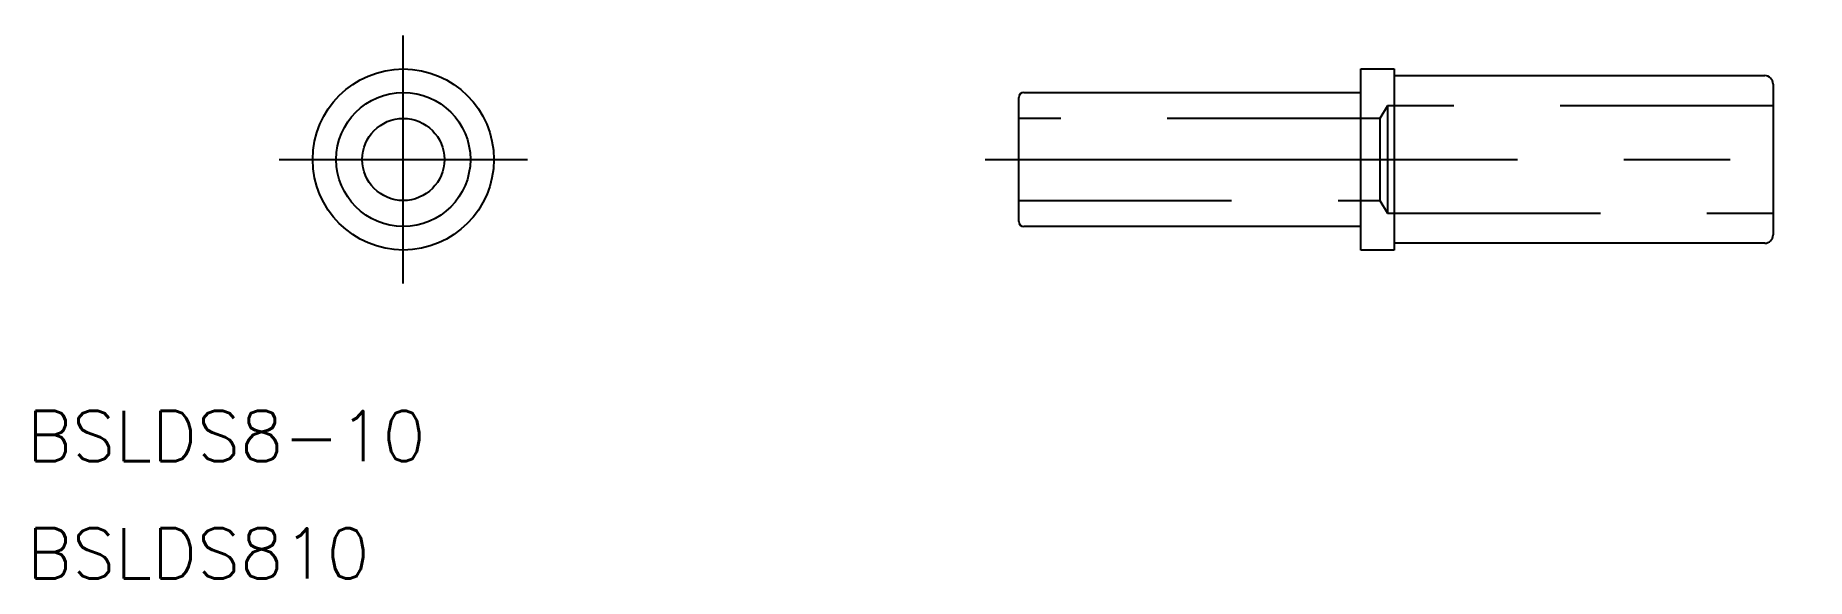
# Model space of a CAD drawing. Extents: x -22 to 84, y -25 to 7.
import ezdxf

# ---------------------------------------------------------------- set-up
doc = ezdxf.new("R2010")
doc.units = 0
doc.linetypes.add('CENTER', pattern=[50.8, 31.75, -6.35, 6.35, -6.35])
doc.linetypes.add('DASHED', pattern=[19.05, 12.7, -6.35])
doc.layers.get('0').update_dxf_attribs({"linetype": 'CONTINUOUS'})
doc.layers.add('CENTER', color=1, linetype='CENTER')
doc.styles.get("Standard").update_dxf_attribs({"font": 'txt.shx', "height": 3, "bigfont": 'bigfont.shx'})

msp = doc.modelspace()

# ---------------------------------------------------------------- linework, layer by layer
at = {"color": 7, "linetype": 'CONTINUOUS'}
for p, q in [((57.12, 5.4), (59.12, 5.4)), ((57.12, -4), (57.12, 5.4)), ((59.12, 5.4), (59.12, -5)), ((59.12, 5), (81.22, 5)), ((81.72, 4.5), (81.72, 3.2)), ((36.72, 2.45), (36.72, 3.7)), ((37.02, 4), (57.12, 4)), ((81.72, 3.2), (81.72, -3.2)), ((36.72, -2.45), (36.72, 2.45)), ((36.72, -3.7), (36.72, -2.45)), ((57.12, -4), (37.02, -4)), ((57.12, -5.4), (57.12, -4)), ((81.72, -3.2), (81.72, -4.5)), ((81.22, -5), (59.12, -5)), ((59.12, -5), (59.12, -5.4)), ((59.12, -5.4), (57.12, -5.4))]:
    msp.add_line(p, q, dxfattribs=at)
at = {"color": 3, "linetype": 'DASHED'}
for p, q in [((58.72, 3.2), (58.27, 2.45)), ((81.72, 3.2), (58.72, 3.2)), ((58.72, 3.2), (58.72, -3.2)), ((58.27, 2.45), (36.72, 2.45)), ((58.27, 2.45), (58.27, -2.45)), ((36.72, -2.45), (58.27, -2.45)), ((58.27, -2.45), (58.72, -3.2)), ((58.72, -3.2), (81.72, -3.2))]:
    msp.add_line(p, q, dxfattribs=at)
at = {"color": 7, "linetype": 'CONTINUOUS'}
for radius in [5.4, 4, 2.45]:
    msp.add_circle((0, 0), radius, dxfattribs=at)
for centre, radius, start, end in [((81.22, 4.5), 0.5, 0, 90), ((37.02, 3.7), 0.3, 90, 180), ((37.02, -3.7), 0.3, 180, 270), ((81.22, -4.5), 0.5, 270, 0)]:
    msp.add_arc(centre, radius, start, end, dxfattribs=at)
at = {"layer": 'CENTER', "color": 1, "linetype": 'CENTER'}
for p, q in [((0, -7.4), (0, 7.4)), ((-7.4, 0), (7.4, 0)), ((34.72, 0), (83.72, 0))]:
    msp.add_line(p, q, dxfattribs=at)

# ---------------------------------------------------------------- texts
at = {"color": 7, "linetype": 'CONTINUOUS'}
for s, p in [('BSLDS8-10', (-22.46, -18)), ('BSLDS810', (-22.46, -25))]:
    msp.add_text(s, height=3, dxfattribs=at).set_placement(p)

doc.saveas('drawing.dxf')
